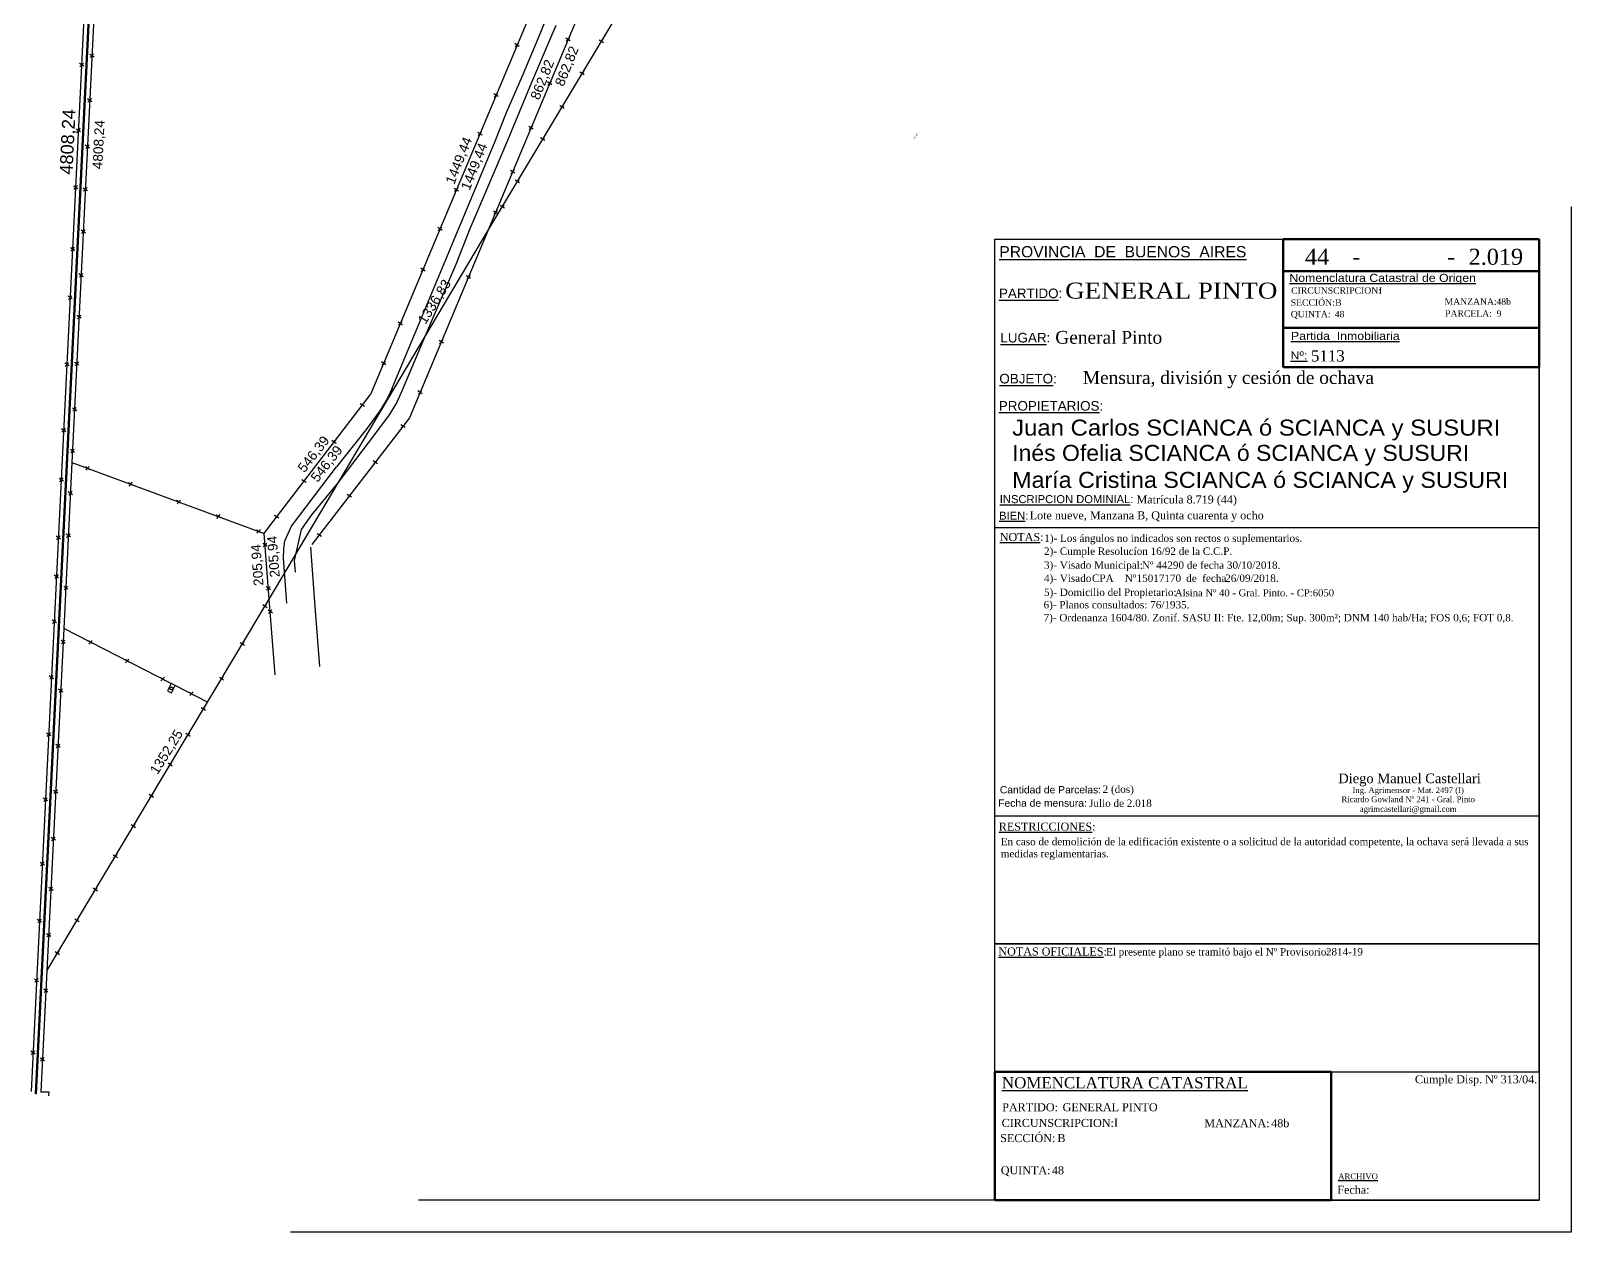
# Model space of a CAD drawing. Header units: feet. Extents: x 1554 to 7460, y 4629 to 11811.
# Drawn here: x 1603.8 to 2084.9, y 5378.7 to 5753.7 of the extents above; entities that cross this region are included whole.
import ezdxf
from ezdxf.enums import TextEntityAlignment as Align

# ---------------------------------------------------------------- set-up
doc = ezdxf.new("R2010")
doc.units = ezdxf.units.FT
doc.header["$MEASUREMENT"] = 0
doc.header["$PDMODE"] = 34
doc.header["$PDSIZE"] = 20
doc.layers.get('0').update_dxf_attribs({"linetype": 'CONTINUOUS'})
doc.layers.get('Defpoints').update_dxf_attribs({"linetype": 'CONTINUOUS'})
for name, color, linetype in [('Alambrado', 1, 'CONTINUOUS'), ('Canal', 2, 'CONTINUOUS'), ('CARATULA', 7, 'CONTINUOUS'), ('MEDICION', 2, 'CONTINUOUS'), ('Riel', 2, 'CONTINUOUS'), ('Subdivision', 5, 'CONTINUOUS'), ('Tanques', 140, 'CONTINUOUS')]:
    doc.layers.add(name, color=color, linetype=linetype)
doc.styles.add('ARIAL', font='arial.ttf')
doc.styles.get("Standard").update_dxf_attribs({"font": 'txt.SHX', "bigfont": 'whgtxt.shx'})
doc.styles.add('Time New Roman', font='times.ttf')
doc.styles.add('Times New Roman', font='times.ttf')
doc.dimstyles.new('Mensura_chico', dxfattribs={"dimtxt": 0.5, "dimasz": 2.5, "dimexe": 1.25, "dimexo": 0.625, "dimgap": 0.01, "dimtad": 1, "dimzin": 1, "dimtxsty": 'ARIAL', "dimblk": 'NONE', "dimcen": 2.5, "dimse1": 1, "dimse2": 1, "dimsd1": 1, "dimsd2": 1, "dimclrt": 256, "dimaunit": 1, "dimadec": 3, "dimazin": 0, "dimtfac": 1, "dimtmove": 0, "dimatfit": 3, "dimfxl": 1, "dimarcsym": 0})

# ---------------------------------------------------------------- blocks, each defined once
blk = doc.blocks.new('MENS-V1-MA')
at = {"layer": 'CARATULA', "color": 8}
for p, q in [((0, 90), (90, 90)), ((0, 90), (90, 90)), ((0, 0), (0, 90)), ((90, 50), (90, 90)), ((90, 90), (90, 50)), ((90, 50), (170, 50)), ((170, 0), (170, 50)), ((0, 0), (170, 0)), ((0, 0), (170, 0))]:
    blk.add_line(p, q, dxfattribs=at)
at = {"layer": 'CARATULA', "color": 2, "style": 'ARIAL'}
for s, height, p in [('%%uPROVINCIA  DE  BUENOS  AIRES', 3.5, (1.39, 84.29)), ('%%uPARTIDO%%U:', 3, (1.27, 71.54)), ('%%uLUGAR%%U:', 3, (1.72, 57.71)), ('%%uOBJETO%%U:', 3, (1.4, 44.92)), ('%%UPROPIETARIOS%%U:', 3, (1.24, 36.42)), ('%%uINSCRIPCION DOMINIAL%%U:', 2.5, (1.54, 7.56)), ('%%uBIEN%%U:', 2.5, (1.33, 2.39))]:
    blk.add_text(s, height=height, dxfattribs=at).set_placement(p)
at = {"layer": 'CARATULA', "color": 3, "style": 'Time New Roman', "width": 8.977718, "flags": 4}
blk.add_attdef('PARTIDO', text='', height=5, dxfattribs=at).set_placement((21.95, 71.39), (88.23, 71.39), align=Align.FIT)
at = {"layer": 'CARATULA', "color": 3, "style": 'Time New Roman', "flags": 4}
for tag, p, height in [('LUGAR', (18.87, 57.31), 4), ('OBJETO', (19.93, 44.75), 4), ('INSCRIPCIONDOMINIAL', (44.25, 7.46), 2.5), ('BIEN', (10.89, 2.5), 2.5)]:
    blk.add_attdef(tag, p, '', height=height, dxfattribs=at)
at = {"layer": 'CARATULA', "color": 6, "style": 'ARIAL', "flags": 4}
for tag, width, p, p2 in [('PROPIETARIORENGLÓN1', 19.62236, (5.41, 28.64), (157.87, 28.64)), ('PROPIETARIORENGLÓN2', 19.908582, (5.41, 20.74), (160.09, 20.74)), ('PROPIETARIORENGLÓN3', 19.940384, (5.41, 12.32), (160.34, 12.32))]:
    blk.add_attdef(tag, text='', height=5, dxfattribs=dict(at, width=width)).set_placement(p, p2, align=Align.FIT)
blk = doc.blocks.new('MENS-V4-MA')
at = {"layer": 'CARATULA', "color": 8}
for p, q in [((0, 40), (170, 40)), ((0, 40), (170, 40)), ((0, 0), (0, 40)), ((170, 0), (170, 40)), ((0, 0), (170, 0)), ((170, 0), (0, 0))]:
    blk.add_line(p, q, dxfattribs=at)
at = {"layer": 'CARATULA', "color": 2, "style": 'Time New Roman'}
blk.add_text('%%uRESTRICCIONES%%U:', height=2.5, dxfattribs=at).set_placement((1.22, 35.33))
at = {"layer": 'CARATULA', "color": 3, "style": 'Time New Roman', "flags": 4}
for tag, p in [('RESTRICCION01', (1.84, 30.77)), ('RESTRICCION02', (1.84, 27.01)), ('RESTRICCION03', (1.84, 23.14)), ('RESTRICCION04', (1.84, 19.26)), ('RESTRICCION05', (1.84, 15.34)), ('RESTRICCION06', (1.84, 11.47)), ('RESTRICCION07', (1.84, 7.56)), ('RESTRICCION08', (1.84, 3.65))]:
    blk.add_attdef(tag, p, '', height=2.3, dxfattribs=at)
blk = doc.blocks.new('MENS-V5-MA')
at = {"layer": 'CARATULA', "color": 8}
for p, q in [((0, 40), (170, 40)), ((0, 0), (0, 40)), ((170, 0), (170, 40)), ((0, 0), (170, 0))]:
    blk.add_line(p, q, dxfattribs=at)
at = {"layer": 'CARATULA', "color": 2, "style": 'Time New Roman'}
blk.add_text('%%UNOTAS OFICIALES%%U:', height=2.5, dxfattribs=at).set_placement((1.1, 36.36))
at = {"layer": 'CARATULA', "color": 3, "style": 'Time New Roman'}
blk.add_text('El presente plano se tramitó bajo el Nº Provisorio:', height=2.3, dxfattribs=at).set_placement((34.73, 36.36))
at = {"layer": 'CARATULA', "color": 3, "style": 'Time New Roman', "flags": 4}
for tag, p in [('NROPROVISORIO', (103.39, 36.38)), ('NOTAOFICIAL01', (1.43, 31.27)), ('NOTAOFICIAL02', (1.64, 27.52)), ('NOTAOFICIAL03', (1.64, 24.04)), ('NOTAOFICIAL04', (1.64, 20.53)), ('NOTAOFICIAL05', (1.63, 16.8)), ('NOTAOFICIAL06', (1.64, 12.93)), ('NOTAOFICIAL07', (1.64, 9.11)), ('NOTAOFICIAL08', (1.64, 5.28))]:
    blk.add_attdef(tag, p, '', height=2.3, dxfattribs=at)
blk = doc.blocks.new('MENS-V6-MA')
at = {"layer": 'CARATULA', "color": 8, "lineweight": 80}
for p, q in [((105, 40), (0, 40)), ((0, 40), (0, 0)), ((105, 0), (105, 40)), ((105, 0), (0, 0))]:
    blk.add_line(p, q, dxfattribs=at)
at = {"layer": 'CARATULA', "color": 3, "style": 'Time New Roman'}
blk.add_text('%%UNOMENCLATURA CATASTRAL', height=3.5, dxfattribs=at).set_placement((2.19, 34.89))
at = {"layer": 'CARATULA', "color": 2, "linetype": 'Continuous', "lineweight": 25, "style": 'Times New Roman'}
for s, p in [('PARTIDO:', (2.29, 27.74)), ('CIRCUNSCRIPCION:', (2.12, 22.86))]:
    blk.add_text(s, height=2.5, dxfattribs=at).set_placement(p)
at = {"layer": 'CARATULA', "color": 3, "linetype": 'Continuous', "lineweight": 25, "style": 'Times New Roman'}
for tag, p in [('EXALTACION_DE_LA_CRUZ_XXXXXXX', (21.16, 27.76)), ('XXXXX', (86.53, 27.9)), ('XXXX', (37.22, 22.92)), ('XXXXXX', (86.31, 22.76)), ('XXX', (19.53, 18.12)), ('XXXXXX', (86.28, 17.66)), ('XXXXX', (20.19, 13.15)), ('XXXXXX', (17.83, 8.07))]:
    blk.add_attdef(tag, p, '', height=2.5, dxfattribs=at)
at = {"layer": 'CARATULA', "color": 2, "linetype": 'Continuous', "lineweight": 25, "style": 'Times New Roman'}
for tag, p in [('FRACCIÓN:', (65.91, 27.9)), ('PARCELA:', (65.67, 17.66)), ('CHACRA:', (1.82, 13.15))]:
    blk.add_attdef(tag, p, '', height=2.5, dxfattribs=at)
for tag, p in [('MANZANA:', (85.78, 22.76)), ('SECCIÓN:', (18.87, 18.12)), ('QUINTA:', (17.37, 8.07))]:
    blk.add_attdef(tag, text='', height=2.5, dxfattribs=at).set_placement(p, align=Align.RIGHT)
at = {"layer": 'CARATULA', "color": 3, "style": 'Time New Roman', "flags": 4}
blk.add_attdef('LOCALIDADFECHA', (3.81, 2.82), '', height=2.2, dxfattribs=at)
blk = doc.blocks.new('MENS-V3-MA')
at = {"layer": 'CARATULA', "color": 8}
for p, q in [((0, 90), (170, 90)), ((0, 0), (0, 90)), ((170, 0), (170, 90)), ((0, 0), (170, 0))]:
    blk.add_line(p, q, dxfattribs=at)
at = {"layer": 'CARATULA', "color": 2}
for s, height, style, p in [('%%UNOTAS%%U:', 2.5, 'Time New Roman', (1.54, 85.74)), ('Fecha de mensura:', 2.3, 'ARIAL', (1.05, 2.79)), ('Cantidad de Parcelas:', 2.3, 'ARIAL', (1.56, 6.95))]:
    blk.add_text(s, height=height, dxfattribs=dict(at, style=style)).set_placement(p)
at = {"layer": 'CARATULA', "color": 3, "style": 'Time New Roman'}
for s, p in [('2)- Cumple Resolucíon 16/92 de la C.C.P.', (15.36, 81.42)), ('3)- Visado Municipal:', (15.36, 77.09)), ('4)- Visado            Nº                  de  fecha', (15.36, 72.97)), ('5)- Domicilio del Propietario:', (15.36, 68.59))]:
    blk.add_text(s, height=2.3, dxfattribs=at).set_placement(p)
at = {"layer": 'CARATULA', "color": 3, "style": 'Time New Roman', "flags": 4}
for tag, p in [('NOTA1', (15.43, 85.47)), ('VISADOMUNICIPALNº', (45.93, 77.06)), ('CPA/CPI', (30.34, 72.97)), ('NºDEVISADO', (43.49, 72.97)), ('FECHADEVISADO', (65.99, 72.97)), ('DOMICILIOPROPIETARIO', (56.25, 68.48)), ('NOTA06', (15.22, 64.71)), ('NOTA07', (15.22, 60.66)), ('NOTA08', (15.22, 56.89)), ('NOTA09', (15.22, 52.93)), ('NOTA10', (15.22, 49.16)), ('NOTA11', (15.22, 45.41)), ('NOTA12', (15.22, 41.6)), ('NOTA13', (15.22, 37.73)), ('NOTA14', (15.22, 34.37)), ('NOTA15', (15.22, 30.83)), ('NOTA16', (15.22, 27.59)), ('NOTA17', (15.22, 24.04)), ('NOTA18', (15.22, 20.6)), ('FECHAMENSURA', (29.43, 2.74)), ('CANTIDADPARCELAS', (33.66, 7.11))]:
    blk.add_attdef(tag, p, '', height=2.3, dxfattribs=at)
at = {"layer": 'CARATULA', "color": 4, "style": 'Time New Roman', "flags": 4}
blk.add_attdef('NOMBREPROFESIONAL', text='', height=3, dxfattribs=at).set_placement((129.51, 10.15), align=Align.CENTER)
at = {"layer": 'CARATULA', "color": 2, "style": 'Time New Roman', "flags": 4}
for tag, p in [('DOMICILIOPROFESIONAL', (129.09, 4.22)), ('TITULO-MATRICULANº', (129.09, 7.06)), ('E-MAIL', (129.09, 1.2))]:
    blk.add_attdef(tag, text='', height=2, dxfattribs=at).set_placement(p, align=Align.CENTER)
blk = doc.blocks.new('MENS-V7-MA')
at = {"layer": 'CARATULA', "color": 8}
for p, q in [((0, 40), (65, 40)), ((0, 40), (0, 0)), ((65, 40), (65, 0)), ((0, 0), (65, 0))]:
    blk.add_line(p, q, dxfattribs=at)
at = {"layer": 'CARATULA', "color": 3, "style": 'Time New Roman'}
blk.add_text('%%uARCHIVO', height=1.8, dxfattribs=at).set_placement((2.24, 6.53))
at = {"layer": 'CARATULA', "color": 2, "style": 'Time New Roman'}
blk.add_text('Fecha:', height=2.5, dxfattribs=at).set_placement((1.95, 2))
at = {"layer": 'CARATULA', "color": 3, "insert": (26.2, 38.97), "char_height": 2.5, "width": 38.7986, "attachment_point": 1}
blk.add_mtext('\\fRomantic|b0|i0|c2|p2;\\C2;Cumple Disp. Nº 313/04.', dxfattribs=at)
at = {"layer": 'CARATULA', "color": 3, "style": 'Time New Roman', "flags": 4}
blk.add_attdef('FILEFECHA', (11.72, 1.86), '', height=2.5, dxfattribs=at)
blk = doc.blocks.new('MENS-V2-MA')
at = {"layer": 'CARATULA', "color": 8, "lineweight": 80}
for p, q in [((0, 40), (80, 40)), ((0, 40), (0, 0)), ((80, 40), (80, 0)), ((80, 30), (0, 30)), ((0, 12.26), (80, 12.26)), ((0, 0), (80, 0))]:
    blk.add_line(p, q, dxfattribs=at)
at = {"layer": 'CARATULA', "color": 3, "style": 'Time New Roman'}
for p in [(21.63, 32.04), (51.25, 32.04)]:
    blk.add_text('-', height=5, dxfattribs=at).set_placement(p)
at = {"layer": 'CARATULA', "color": 2, "style": 'ARIAL', "width": 1.1}
for s, p in [('%%uNomenclatura Catastral de Origen', (1.97, 26.62)), ('%%uPartida  Inmobiliaria', (2.48, 8.5)), ('%%UNº:', (2.35, 2.41))]:
    blk.add_text(s, height=2.5, dxfattribs=at).set_placement(p)
at = {"layer": 'CARATULA', "color": 2, "lineweight": 25, "style": 'Times New Roman'}
blk.add_text('CIRCUNSCRIPCION:', height=2, dxfattribs=at).set_placement((2.55, 22.94))
at = {"layer": 'CARATULA', "color": 3, "style": 'Time New Roman'}
for tag, p in [('XXX', (10.62, 31.97)), ('XXXX', (37.84, 31.97)), ('XXXX', (66.48, 31.97))]:
    blk.add_attdef(tag, text='', height=5, dxfattribs=at).set_placement(p, align=Align.CENTER)
at = {"layer": 'CARATULA', "color": 3, "linetype": 'Continuous', "lineweight": 25, "style": 'Times New Roman'}
for tag, p, height in [('XXXX', (29.92, 22.95), 2), ('XXXXX', (66.74, 23.08), 2), ('XXXXX', (16.28, 19.18), 2), ('XXXXX', (66.65, 19.49), 2), ('XXXXX', (16.15, 15.57), 2), ('XXXXXX', (66.72, 15.75), 2), ('1234567890123456789012345', (8.71, 1.78), 3.5)]:
    blk.add_attdef(tag, p, '', height=height, dxfattribs=at)
at = {"layer": 'CARATULA', "color": 2, "linetype": 'Continuous', "lineweight": 25, "style": 'Times New Roman'}
for tag, p in [('FRACCIÓN:', (50.63, 23.08)), ('SECCIÓN:', (2.41, 19.18)), ('MANZANA:', (50.45, 19.49)), ('CHACRA:', (2.41, 15.57)), ('PARCELA:', (50.63, 15.75))]:
    blk.add_attdef(tag, p, '', height=2, dxfattribs=at)
blk = doc.blocks.new('*D12')
at = {"layer": 'Defpoints', "color": 0, "transparency": 16777216}
for p in [(1957.03, 6117.72, 99.95), (2055.51, 6068.13), (1606.91, 5422.52, 99.86)]:
    blk.add_point(p, dxfattribs=at)
at = {"layer": 'Subdivision', "transparency": 16777216, "insert": (1880.17, 5720.67), "char_height": 0.5, "attachment_point": 5, "rotation": 63.2688, "style": 'ARIAL'}
blk.add_mtext('778,39', dxfattribs=at)
blk = doc.blocks.new('_None')

msp = doc.modelspace()

# ---------------------------------------------------------------- linework, layer by layer
at = {"color": 1}
for p, q in [((1756.357, 5748.853, 199.388), (1755.015, 5749.724, 199.388)), ((1756.233, 5749.872, 199.388), (1755.138, 5748.705, 199.388)), ((1772.274, 5750.595, 199.359), (1770.933, 5751.466, 199.359)), ((1772.151, 5751.614, 199.359), (1771.056, 5750.447, 199.359)), ((1782.661, 5749.947, 199.691), (1781.319, 5750.819, 199.691)), ((1782.538, 5750.966, 199.691), (1781.443, 5749.799, 199.691)), ((1623.565, 5745.501, 199.644), (1622.223, 5746.372, 199.644)), ((1623.442, 5746.52, 199.644), (1622.347, 5745.353, 199.644)), ((1620.363, 5742.645, 199.746), (1619.021, 5743.517, 199.746)), ((1620.239, 5743.664, 199.746), (1619.144, 5742.497, 199.746)), ((1776.678, 5739.965, 199.691), (1775.336, 5740.836, 199.691)), ((1776.554, 5740.984, 199.691), (1775.459, 5739.817, 199.691)), ((1766.53, 5736.886, 199.352), (1765.188, 5737.758, 199.352)), ((1766.406, 5737.905, 199.352), (1765.311, 5736.739, 199.352)), ((1622.883, 5731.595, 199.649), (1621.541, 5732.467, 199.649)), ((1622.759, 5732.614, 199.649), (1621.664, 5731.448, 199.649)), ((1749.791, 5733.2, 199.383), (1748.449, 5734.071, 199.383)), ((1749.668, 5734.219, 199.383), (1748.573, 5733.052, 199.383)), ((1770.368, 5729.437, 199.691), (1769.026, 5730.308, 199.691)), ((1770.244, 5730.456, 199.691), (1769.149, 5729.289, 199.691)), ((1619.353, 5722.175, 199.742), (1618.011, 5723.046, 199.742)), ((1619.23, 5723.194, 199.742), (1618.135, 5722.027, 199.742)), ((1744.737, 5721.149, 199.379), (1743.395, 5722.02, 199.379)), ((1744.613, 5722.168, 199.379), (1743.518, 5721.001, 199.379)), ((1760.725, 5723.036, 199.344), (1759.383, 5723.908, 199.344)), ((1760.602, 5724.055, 199.344), (1759.507, 5722.889, 199.344)), ((1764.383, 5719.453, 199.691), (1763.041, 5720.324, 199.691)), ((1764.26, 5720.472, 199.691), (1763.165, 5719.305, 199.691)), ((1622.172, 5717.128, 199.655), (1620.83, 5717.999, 199.655)), ((1622.049, 5718.147, 199.655), (1620.954, 5716.98, 199.655)), ((1754.96, 5709.28, 199.337), (1753.619, 5710.152, 199.337)), ((1754.837, 5710.3, 199.337), (1753.742, 5709.133, 199.337)), ((1756.464, 5706.24, 199.691), (1755.122, 5707.111, 199.691)), ((1756.34, 5707.259, 199.691), (1755.245, 5706.092, 199.691)), ((1618.476, 5704.39, 199.739), (1617.134, 5705.261, 199.739)), ((1618.352, 5705.409, 199.739), (1617.257, 5704.242, 199.739)), ((1621.517, 5703.787, 199.66), (1620.175, 5704.658, 199.66)), ((1621.394, 5704.806, 199.66), (1620.299, 5703.639, 199.66)), ((1737.406, 5703.67, 199.374), (1736.064, 5704.542, 199.374)), ((1737.282, 5704.689, 199.374), (1736.187, 5703.523, 199.374)), ((1749.648, 5696.604, 199.33), (1748.306, 5697.476, 199.33)), ((1749.525, 5697.623, 199.33), (1748.43, 5696.457, 199.33)), ((1751.728, 5698.339, 199.691), (1750.386, 5699.211, 199.691)), ((1751.605, 5699.358, 199.691), (1750.51, 5698.192, 199.691)), ((1620.869, 5690.581, 199.664), (1619.527, 5691.452, 199.664)), ((1620.745, 5691.6, 199.664), (1619.651, 5690.433, 199.664)), ((1732.265, 5691.415, 199.37), (1730.923, 5692.286, 199.37)), ((1732.142, 5692.434, 199.37), (1731.047, 5691.267, 199.37)), ((1617.526, 5685.144, 199.735), (1616.184, 5686.015, 199.735)), ((1617.403, 5686.163, 199.735), (1616.308, 5684.996, 199.735)), ((1620.201, 5676.981, 199.669), (1618.859, 5677.853, 199.669)), ((1620.078, 5678, 199.669), (1618.983, 5676.834, 199.669)), ((1726.94, 5678.719, 199.366), (1725.599, 5679.591, 199.366)), ((1726.817, 5679.738, 199.366), (1725.722, 5678.572, 199.366)), ((1741.169, 5676.401, 199.543), (1739.828, 5677.273, 199.543)), ((1741.046, 5677.42, 199.543), (1739.951, 5676.254, 199.543)), ((1616.78, 5670.023, 199.732), (1615.439, 5670.895, 199.732)), ((1616.657, 5671.042, 199.732), (1615.562, 5669.875, 199.732)), ((1619.563, 5663.985, 199.674), (1618.221, 5664.856, 199.674)), ((1619.44, 5665.004, 199.674), (1618.345, 5663.837, 199.674)), ((1719.909, 5661.955, 199.36), (1718.567, 5662.826, 199.36)), ((1719.785, 5662.974, 199.36), (1718.69, 5661.807, 199.36)), ((1732.693, 5656.216, 199.542), (1731.351, 5657.087, 199.542)), ((1732.57, 5657.235, 199.542), (1731.475, 5656.068, 199.542)), ((1615.749, 5649.108, 199.728), (1614.407, 5649.98, 199.728)), ((1615.625, 5650.127, 199.728), (1614.53, 5648.96, 199.728)), ((1618.844, 5649.342, 199.68), (1617.503, 5650.213, 199.68)), ((1618.721, 5650.361, 199.68), (1617.626, 5649.194, 199.68)), ((1714.691, 5649.515, 199.356), (1713.349, 5650.386, 199.356)), ((1714.568, 5650.534, 199.356), (1713.473, 5649.367, 199.356)), ((1726.08, 5640.466, 199.542), (1724.738, 5641.338, 199.542)), ((1725.956, 5641.485, 199.542), (1724.862, 5640.319, 199.542)), ((1618.146, 5635.12, 199.685), (1616.804, 5635.991, 199.685)), ((1618.023, 5636.139, 199.685), (1616.928, 5634.972, 199.685)), ((1708.063, 5636.461, 199.31), (1706.721, 5637.332, 199.31)), ((1707.939, 5637.48, 199.31), (1706.845, 5636.313, 199.31)), ((1614.736, 5628.587, 199.724), (1613.395, 5629.459, 199.724)), ((1614.613, 5629.606, 199.724), (1613.518, 5628.439, 199.724)), ((1720.699, 5629.863, 199.543), (1719.357, 5630.735, 199.543)), ((1720.575, 5630.882, 199.543), (1719.48, 5629.716, 199.543)), ((1699.222, 5624.952, 199.32), (1697.88, 5625.823, 199.32)), ((1699.098, 5625.971, 199.32), (1698.004, 5624.804, 199.32)), ((1617.509, 5622.15, 199.689), (1616.168, 5623.022, 199.689)), ((1617.386, 5623.169, 199.689), (1616.291, 5622.002, 199.689)), ((1712.041, 5618.609, 199.546), (1710.699, 5619.48, 199.546)), ((1711.917, 5619.628, 199.546), (1710.823, 5618.461, 199.546)), ((1622.214, 5616.729, 199.762), (1620.872, 5617.601, 199.762)), ((1622.09, 5617.749, 199.762), (1620.995, 5616.582, 199.762)), ((1613.974, 5613.129, 199.721), (1612.632, 5614, 199.721)), ((1613.85, 5614.148, 199.721), (1612.755, 5612.981, 199.721)), ((1616.863, 5608.918, 199.691), (1615.521, 5609.79, 199.691)), ((1616.739, 5609.937, 199.691), (1615.644, 5608.771, 199.691)), ((1635.636, 5611.786, 199.762), (1634.294, 5612.658, 199.762)), ((1635.512, 5612.805, 199.762), (1634.417, 5611.639, 199.762)), ((1689.832, 5612.728, 199.33), (1688.49, 5613.599, 199.33)), ((1689.708, 5613.747, 199.33), (1688.614, 5612.58, 199.33)), ((1650.694, 5606.24, 199.762), (1649.353, 5607.112, 199.762)), ((1650.571, 5607.26, 199.762), (1649.476, 5606.093, 199.762)), ((1703.999, 5608.154, 199.549), (1702.657, 5609.026, 199.549)), ((1703.876, 5609.174, 199.549), (1702.781, 5608.007, 199.549)), ((1663.019, 5601.701, 199.762), (1661.677, 5602.573, 199.762)), ((1662.895, 5602.721, 199.762), (1661.801, 5601.554, 199.762)), ((1681.277, 5601.591, 199.34), (1679.935, 5602.462, 199.34)), ((1681.153, 5602.61, 199.34), (1680.058, 5601.443, 199.34)), ((1613.084, 5595.099, 199.717), (1611.743, 5595.97, 199.717)), ((1612.961, 5596.118, 199.717), (1611.866, 5594.951, 199.717)), ((1616.219, 5595.735, 199.691), (1614.877, 5596.606, 199.691)), ((1616.096, 5596.754, 199.691), (1615.001, 5595.587, 199.691)), ((1675.671, 5597.042, 199.762), (1674.329, 5597.913, 199.762)), ((1675.547, 5598.061, 199.762), (1674.452, 5596.894, 199.762)), ((1694.562, 5595.886, 199.552), (1693.22, 5596.758, 199.552)), ((1694.438, 5596.905, 199.552), (1693.344, 5595.739, 199.552)), ((1677.607, 5592.816, 199.366), (1676.265, 5593.688, 199.366)), ((1677.483, 5593.835, 199.366), (1676.389, 5592.669, 199.366)), ((1612.485, 5582.957, 199.715), (1611.144, 5583.829, 199.715)), ((1612.362, 5583.976, 199.715), (1611.267, 5582.809, 199.715)), ((1615.422, 5579.4, 199.691), (1614.08, 5580.271, 199.691)), ((1615.298, 5580.419, 199.691), (1614.204, 5579.252, 199.691)), ((1678.683, 5579.287, 199.43), (1677.341, 5580.158, 199.43)), ((1678.559, 5580.306, 199.43), (1677.465, 5579.139, 199.43)), ((1677.59, 5573.632, 199.691), (1676.249, 5574.504, 199.691)), ((1677.467, 5574.651, 199.691), (1676.372, 5573.485, 199.691)), ((1679.263, 5571.995, 199.649), (1677.922, 5572.866, 199.649)), ((1679.14, 5573.014, 199.649), (1678.045, 5571.847, 199.649)), ((1611.792, 5568.902, 199.712), (1610.45, 5569.773, 199.712)), ((1611.669, 5569.921, 199.712), (1610.574, 5568.754, 199.712)), ((1614.593, 5562.506, 199.691), (1613.252, 5563.378, 199.691)), ((1614.47, 5563.526, 199.691), (1613.375, 5562.359, 199.691)), ((1623.117, 5562.451, 199.753), (1621.775, 5563.323, 199.753)), ((1622.994, 5563.47, 199.753), (1621.899, 5562.304, 199.753)), ((1670.525, 5561.835, 199.691), (1669.183, 5562.707, 199.691)), ((1670.401, 5562.854, 199.691), (1669.306, 5561.688, 199.691)), ((1634.602, 5556.593, 199.753), (1633.26, 5557.465, 199.753)), ((1634.478, 5557.612, 199.753), (1633.384, 5556.446, 199.753)), ((1610.933, 5551.482, 199.709), (1609.591, 5552.354, 199.709)), ((1610.809, 5552.501, 199.709), (1609.714, 5551.334, 199.709)), ((1645.552, 5551.964, 199.753), (1644.457, 5550.797, 199.753)), ((1664.043, 5551.013, 199.691), (1662.701, 5551.884, 199.691)), ((1663.919, 5552.032, 199.691), (1662.824, 5550.865, 199.691)), ((1613.837, 5547.312, 199.691), (1612.495, 5548.183, 199.691)), ((1613.714, 5548.331, 199.691), (1612.619, 5547.164, 199.691)), ((1645.676, 5550.945, 199.753), (1644.334, 5551.816, 199.753)), ((1654.662, 5546.352, 199.753), (1653.32, 5547.224, 199.753)), ((1654.538, 5547.371, 199.753), (1653.443, 5546.205, 199.753)), ((1658.378, 5541.555, 199.691), (1657.037, 5542.426, 199.691)), ((1658.255, 5542.574, 199.691), (1657.16, 5541.407, 199.691)), ((1610.052, 5533.624, 199.706), (1608.71, 5534.496, 199.706)), ((1609.928, 5534.643, 199.706), (1608.834, 5533.477, 199.706)), ((1653.56, 5533.507, 199.691), (1652.218, 5534.378, 199.691)), ((1653.437, 5534.526, 199.691), (1652.342, 5533.359, 199.691)), ((1612.978, 5530.041, 199.691), (1611.636, 5530.912, 199.691)), ((1612.854, 5531.06, 199.691), (1611.759, 5529.893, 199.691)), ((1648.012, 5524.24, 199.691), (1646.671, 5525.111, 199.691)), ((1647.889, 5525.259, 199.691), (1646.794, 5524.092, 199.691)), ((1609.051, 5513.328, 199.702), (1607.709, 5514.199, 199.702)), ((1608.927, 5514.347, 199.702), (1607.832, 5513.18, 199.702)), ((1612.267, 5515.762, 199.691), (1610.925, 5516.633, 199.691)), ((1612.144, 5516.781, 199.691), (1611.049, 5515.614, 199.691)), ((1642.151, 5514.448, 199.691), (1640.809, 5515.32, 199.691)), ((1642.027, 5515.467, 199.691), (1640.932, 5514.301, 199.691)), ((1636.479, 5504.974, 199.691), (1635.137, 5505.845, 199.691)), ((1636.355, 5505.993, 199.691), (1635.26, 5504.826, 199.691)), ((1611.536, 5501.059, 199.691), (1610.194, 5501.931, 199.691)), ((1611.412, 5502.078, 199.691), (1610.317, 5500.912, 199.691)), ((1608.062, 5493.286, 199.698), (1606.72, 5494.157, 199.698)), ((1607.939, 5494.305, 199.698), (1606.844, 5493.138, 199.698)), ((1630.863, 5495.594, 199.691), (1629.521, 5496.465, 199.691)), ((1630.74, 5496.613, 199.691), (1629.645, 5495.446, 199.691)), ((1610.757, 5485.407, 199.691), (1609.415, 5486.278, 199.691)), ((1610.633, 5486.426, 199.691), (1609.538, 5485.259, 199.691)), ((1624.642, 5485.202, 199.691), (1623.3, 5486.073, 199.691)), ((1624.518, 5486.221, 199.691), (1623.424, 5485.054, 199.691)), ((1607.182, 5475.454, 199.694), (1605.841, 5476.326, 199.694)), ((1607.059, 5476.473, 199.694), (1605.964, 5475.307, 199.694)), ((1618.869, 5475.559, 199.691), (1617.527, 5476.43, 199.691)), ((1618.746, 5476.578, 199.691), (1617.651, 5475.411, 199.691)), ((1610.041, 5471.026, 199.691), (1608.699, 5471.897, 199.691)), ((1609.917, 5472.045, 199.691), (1608.823, 5470.878, 199.691)), ((1612.749, 5465.335, 199.691), (1611.407, 5466.207, 199.691)), ((1612.625, 5466.354, 199.691), (1611.53, 5465.188, 199.691)), ((1606.266, 5456.886, 199.691), (1604.925, 5457.758, 199.691)), ((1606.143, 5457.905, 199.691), (1605.048, 5456.738, 199.691)), ((1609.173, 5453.673, 199.695), (1607.832, 5454.544, 199.695)), ((1609.05, 5454.692, 199.695), (1607.955, 5453.525, 199.695)), ((1605.154, 5434.327, 199.686), (1603.812, 5435.198, 199.686)), ((1605.03, 5435.346, 199.686), (1603.935, 5434.179, 199.686)), ((1608.092, 5432.214, 199.709), (1606.75, 5433.086, 199.709)), ((1607.969, 5433.233, 199.709), (1606.874, 5432.066, 199.709))]:
    msp.add_line(p, q, dxfattribs=at)
at = {"color": 8}
msp.add_line((1904.91, 5388.738, 99.861), (1904.91, 5688.738, 99.861), dxfattribs=at)
at = {"layer": 'Alambrado'}
for p, q in [((1629.445, 5940.793, 199.784), (1603.888, 5422.699, 199.684)), ((1746.56, 5691.272, 199.543), (1722.073, 5632.959, 199.542)), ((1722.073, 5632.959, 199.542), (1691.633, 5593.387, 199.553)), ((1616.661, 5618.963, 199.762), (1676.648, 5596.871, 199.762)), ((1691.177, 5592.59, 199.556), (1692.516, 5573.992, 199.603)), ((1680.167, 5552.657, 199.581), (1678.281, 5576.341, 199.663)), ((1692.516, 5573.992, 199.603), (1694.017, 5555.315, 199.606)), ((1647.692, 5550.01, 199.753), (1614.131, 5567.129, 199.753)), ((1647.692, 5550.01, 199.944), (1646.48, 5547.75, 199.944)), ((1646.48, 5547.75, 199.944), (1647.777, 5547.058, 199.944)), ((1648.941, 5549.359, 199.753), (1647.692, 5550.01, 199.753)), ((1647.777, 5547.058, 199.944), (1648.941, 5549.359, 199.944)), ((1659.04, 5544.217, 199.753), (1648.941, 5549.359, 199.753)), ((1608.816, 5460.322, 199.691), (1606.911, 5422.524, 199.716)), ((1606.911, 5422.524, 199.716), (1609.406, 5422.574, 199.64)), ((1609.406, 5422.574, 199.64), (1609.325, 5421.268, 199.748))]:
    msp.add_line(p, q, dxfattribs=at)
at = {"layer": 'Canal'}
for p, q in [((1762.557, 5752.022, 199.59), (1765.951, 5760.122, 199.589)), ((1767.748, 5755.428, 199.578), (1760.241, 5737.641, 199.582)), ((1757.338, 5739.723, 199.592), (1762.557, 5752.022, 199.59)), ((1752.389, 5728.199, 199.592), (1757.338, 5739.723, 199.592)), ((1760.241, 5737.641, 199.582), (1752.73, 5719.514, 199.56)), ((1748.799, 5719.259, 199.559), (1752.389, 5728.199, 199.592)), ((1744.979, 5709.975, 199.554), (1748.799, 5719.259, 199.559)), ((1752.73, 5719.514, 199.56), (1746.445, 5704.785, 199.541)), ((1716.721, 5642.2, 199.535), (1744.979, 5709.975, 199.554)), ((1746.445, 5704.785, 199.541), (1740.97, 5691.906, 199.549)), ((1740.97, 5691.906, 199.549), (1736.555, 5680.817, 199.541)), ((1736.555, 5680.817, 199.541), (1731.97, 5670.223, 199.536)), ((1731.97, 5670.223, 199.536), (1726.714, 5657.801, 199.536)), ((1726.714, 5657.801, 199.536), (1719.591, 5641.012, 199.535)), ((1715.152, 5638.805, 199.546), (1712.86, 5635.063, 199.552)), ((1716.721, 5642.2, 199.535), (1715.152, 5638.805, 199.546)), ((1719.591, 5641.012, 199.535), (1718.022, 5637.617, 199.546)), ((1712.86, 5635.063, 199.552), (1708.584, 5629.319, 199.552)), ((1715.73, 5633.875, 199.552), (1711.454, 5628.131, 199.552)), ((1718.022, 5637.617, 199.546), (1715.73, 5633.875, 199.552)), ((1708.584, 5629.319, 199.552), (1699.306, 5617.659, 199.553)), ((1711.454, 5628.131, 199.552), (1704.858, 5619.469, 199.573)), ((1704.858, 5619.469, 199.573), (1699.687, 5612.641, 199.571)), ((1685.225, 5599.086, 199.562), (1699.306, 5617.659, 199.553)), ((1699.687, 5612.641, 199.571), (1691.463, 5602.641, 199.578)), ((1691.463, 5602.641, 199.578), (1688.263, 5598.061, 199.577)), ((1683.099, 5594.55, 199.564), (1685.225, 5599.086, 199.562)), ((1688.263, 5598.061, 199.577), (1686.048, 5588.428, 199.581)), ((1682.703, 5589.139, 199.566), (1682.828, 5591.985, 199.564)), ((1682.828, 5591.985, 199.564), (1683.099, 5594.55, 199.564)), ((1683.745, 5575.073, 199.628), (1682.703, 5589.139, 199.566)), ((1686.048, 5588.428, 199.581), (1686.337, 5584.749, 199.583))]:
    msp.add_line(p, q, dxfattribs=at)
at = {"layer": 'CARATULA', "color": 1, "linetype": 'Continuous'}
for p, q in [((2084.91, 5698.738, 99.861), (2084.91, 5378.738, 99.861)), ((2084.91, 5378.738, 99.861), (1684.91, 5378.738, 99.861))]:
    msp.add_line(p, q, dxfattribs=at)
at = {"layer": 'CARATULA', "color": 8}
for p, q in [((1904.91, 5688.738, 99.861), (2074.91, 5688.738, 99.861)), ((1904.91, 5598.738, 99.861), (2074.91, 5598.738, 99.861)), ((1904.91, 5598.738, 99.861), (2074.91, 5598.738, 99.861)), ((2074.91, 5508.738, 99.861), (2074.91, 5598.738, 99.861)), ((1904.91, 5508.738, 99.861), (2074.91, 5508.738, 99.861)), ((1904.91, 5508.738, 99.861), (2074.91, 5508.738, 99.861)), ((2074.91, 5388.738, 99.861), (1904.91, 5388.738, 99.861))]:
    msp.add_line(p, q, dxfattribs=at)
at = {"layer": 'CARATULA', "color": 8, "linetype": 'Continuous'}
for p, q in [((1904.91, 5688.738, 99.861), (2074.91, 5688.738, 99.861)), ((2074.91, 5688.738, 99.861), (2074.91, 5388.738, 99.861)), ((1904.91, 5388.738, 99.861), (1724.91, 5388.738, 99.861)), ((2074.91, 5388.738, 99.861), (1904.91, 5388.738, 99.861))]:
    msp.add_line(p, q, dxfattribs=at)
at = {"layer": 'Riel'}
for p, q in [((1605.289, 5421.87, 199.774), (1630.933, 5942.414, 199.848)), ((1631.106, 5942.394, 199.846), (1605.463, 5421.846, 199.773))]:
    msp.add_line(p, q, dxfattribs=at)
at = {"layer": 'Subdivision'}
for p, q in [((1632.448, 5940.535, 199.573), (1616.661, 5618.963, 199.691)), ((1746.56, 5691.272, 199.691), (1841.5, 5849.666, 199.691)), ((1678.281, 5576.341, 199.663), (1746.56, 5691.272, 199.543)), ((1616.661, 5618.963, 199.691), (1614.131, 5567.129, 199.691)), ((1659.04, 5544.217, 199.691), (1678.281, 5576.341, 199.691)), ((1614.131, 5567.129, 199.691), (1608.816, 5460.322, 199.691)), ((1608.816, 5460.322, 199.691), (1659.04, 5544.217, 199.691))]:
    msp.add_line(p, q, dxfattribs=at)
at = {"layer": 'Subdivision', "color": 3}
for p, q in [((1765.983, 5773.869, 199.38), (1756.807, 5751.963, 199.389)), ((1779.909, 5770.849, 199.37), (1746.56, 5691.272, 199.326)), ((1756.807, 5751.963, 199.389), (1709.931, 5640.202, 199.353)), ((1678.128, 5598.801, 199.343), (1709.931, 5640.202, 199.307)), ((1676.648, 5596.871, 199.349), (1678.128, 5598.801, 199.343)), ((1678.281, 5576.341, 199.446), (1676.648, 5596.871, 199.349))]:
    msp.add_line(p, q, dxfattribs=at)
at = {"layer": 'Tanques'}
msp.add_circle((1647.726, 5548.468, 200.02), 0.466, dxfattribs=at)

# ---------------------------------------------------------------- block references
ref = msp.add_blockref('MENS-V1-MA', (1904.91, 5598.738, 99.861))
ref.add_attrib('PARTIDO', 'GENERAL PINTO', dxfattribs={"layer": 'CARATULA', "color": 3, "height": 5, "style": 'Time New Roman', "width": 1.142152, "flags": 4}).set_placement((1926.864, 5670.129, 99.861), (1993.145, 5670.129, 99.861), align=Align.FIT)
ref.add_attrib('LUGAR', 'General Pinto', (1923.784, 5656.052, 99.861), dxfattribs={"layer": 'CARATULA', "color": 3, "height": 4, "style": 'Time New Roman', "flags": 4})
ref.add_attrib('OBJETO', '     Mensura, división y cesión de ochava', (1924.841, 5643.492, 99.861), dxfattribs={"layer": 'CARATULA', "color": 3, "height": 4, "style": 'Time New Roman', "flags": 4})
ref.add_attrib('PROPIETARIORENGLÓN1', 'Juan Carlos SCIANCA ó SCIANCA y SUSURI', dxfattribs={"layer": 'CARATULA', "color": 6, "height": 5, "style": 'ARIAL', "width": 1.067278, "flags": 4}).set_placement((1910.323, 5627.374, 99.861), (2062.778, 5627.374, 99.861), align=Align.FIT)
ref.add_attrib('PROPIETARIORENGLÓN2', 'Inés Ofelia SCIANCA ó SCIANCA y SUSURI      ', dxfattribs={"layer": 'CARATULA', "color": 6, "height": 5, "style": 'ARIAL', "width": 1.027034, "flags": 4}).set_placement((1910.323, 5619.475, 99.861), (2065.002, 5619.475, 99.861), align=Align.FIT)
ref.add_attrib('PROPIETARIORENGLÓN3', 'María Cristina SCIANCA ó SCIANCA y SUSURI', dxfattribs={"layer": 'CARATULA', "color": 6, "height": 5, "style": 'ARIAL', "width": 1.039455, "flags": 4}).set_placement((1910.323, 5611.062, 99.861), (2065.249, 5611.062, 99.861), align=Align.FIT)
ref.add_attrib('INSCRIPCIONDOMINIAL', 'Matrícula 8.719 (44)', (1949.158, 5606.195, 99.861), dxfattribs={"layer": 'CARATULA', "color": 3, "height": 2.5, "style": 'Time New Roman', "flags": 4})
ref.add_attrib('BIEN', 'Lote nueve, Manzana B, Quinta cuarenta y ocho', (1915.798, 5601.235, 99.861), dxfattribs={"layer": 'CARATULA', "color": 3, "height": 2.5, "style": 'Time New Roman', "flags": 4})
ref = msp.add_blockref('MENS-V2-MA', (1994.91, 5648.738, 99.861))
ref.add_attrib('SECCIÓN:', 'SECCIÓN:', (1997.319, 5667.918, 99.861), dxfattribs={"layer": 'CARATULA', "color": 2, "linetype": 'Continuous', "lineweight": 25, "height": 2, "style": 'Times New Roman'})
ref.add_attrib('CHACRA:', 'QUINTA:', (1997.324, 5664.308, 99.861), dxfattribs={"layer": 'CARATULA', "color": 2, "linetype": 'Continuous', "lineweight": 25, "height": 2, "style": 'Times New Roman'})
ref.add_attrib('MANZANA:', 'MANZANA:', (2045.364, 5668.226, 99.861), dxfattribs={"layer": 'CARATULA', "color": 2, "linetype": 'Continuous', "lineweight": 25, "height": 2, "style": 'Times New Roman'})
ref.add_attrib('PARCELA:', 'PARCELA:', (2045.539, 5664.484, 99.861), dxfattribs={"layer": 'CARATULA', "color": 2, "linetype": 'Continuous', "lineweight": 25, "height": 2, "style": 'Times New Roman'})
ref.add_attrib('XXX', '44', dxfattribs={"layer": 'CARATULA', "color": 3, "height": 5, "style": 'Time New Roman'}).set_placement((2005.533, 5680.707, 99.861), align=Align.CENTER)
ref.add_attrib('XXXX', '2.019', dxfattribs={"layer": 'CARATULA', "color": 3, "height": 5, "style": 'Time New Roman'}).set_placement((2061.387, 5680.707, 99.861), align=Align.CENTER)
ref.add_attrib('XXXX', 'I', (2024.832, 5671.684, 99.861), dxfattribs={"layer": 'CARATULA', "color": 3, "linetype": 'Continuous', "lineweight": 25, "height": 2, "style": 'Times New Roman'})
ref.add_attrib('XXXXX', 'B', (2011.187, 5667.918, 99.861), dxfattribs={"layer": 'CARATULA', "color": 3, "linetype": 'Continuous', "lineweight": 25, "height": 2, "style": 'Times New Roman'})
ref.add_attrib('XXXXX', '48', (2011.056, 5664.308, 99.861), dxfattribs={"layer": 'CARATULA', "color": 3, "linetype": 'Continuous', "lineweight": 25, "height": 2, "style": 'Times New Roman'})
ref.add_attrib('XXXXX', '48b', (2061.556, 5668.226, 99.861), dxfattribs={"layer": 'CARATULA', "color": 3, "linetype": 'Continuous', "lineweight": 25, "height": 2, "style": 'Times New Roman'})
ref.add_attrib('XXXXXX', '9', (2061.631, 5664.484, 99.861), dxfattribs={"layer": 'CARATULA', "color": 3, "linetype": 'Continuous', "lineweight": 25, "height": 2, "style": 'Times New Roman'})
ref.add_attrib('1234567890123456789012345', '5113', (2003.616, 5650.515, 99.861), dxfattribs={"layer": 'CARATULA', "color": 3, "linetype": 'Continuous', "lineweight": 25, "height": 3.5, "style": 'Times New Roman'})
ref = msp.add_blockref('MENS-V3-MA', (1904.91, 5508.738, 99.861))
ref.add_attrib('NOTA1', '1)- Los ángulos no indicados son rectos o suplementarios.', (1920.339, 5594.204, 99.861), dxfattribs={"layer": 'CARATULA', "color": 3, "height": 2.3, "style": 'Time New Roman', "flags": 4})
ref.add_attrib('VISADOMUNICIPALNº', 'Nº 44290 de fecha 30/10/2018.', (1950.842, 5585.801, 99.861), dxfattribs={"layer": 'CARATULA', "color": 3, "height": 2.3, "style": 'Time New Roman', "flags": 4})
ref.add_attrib('CPA/CPI', 'CPA', (1935.254, 5581.71, 99.861), dxfattribs={"layer": 'CARATULA', "color": 3, "height": 2.3, "style": 'Time New Roman', "flags": 4})
ref.add_attrib('NºDEVISADO', '15017170', (1949.18, 5581.71, 99.861), dxfattribs={"layer": 'CARATULA', "color": 3, "height": 2.3, "style": 'Time New Roman', "flags": 4})
ref.add_attrib('FECHADEVISADO', '26/09/2018.', (1976.843, 5581.71, 99.861), dxfattribs={"layer": 'CARATULA', "color": 3, "height": 2.3, "style": 'Time New Roman', "flags": 4})
ref.add_attrib('DOMICILIOPROPIETARIO', 'Alsina Nº 40 - Gral. Pinto. - CP:6050', (1961.165, 5577.214, 99.861), dxfattribs={"layer": 'CARATULA', "color": 3, "height": 2.2, "style": 'Time New Roman', "flags": 4})
ref.add_attrib('NOTA06', '6)- Planos consultados: 76/1935.', (1920.133, 5573.446, 99.861), dxfattribs={"layer": 'CARATULA', "color": 3, "height": 2.3, "style": 'Time New Roman', "flags": 4})
ref.add_attrib('NOTA07', '7)- Ordenanza 1604/80. Zonif. SASU II: Fte. 12,00m; Sup. 300m²; DNM 140 hab/Ha; FOS 0,6; FOT 0,8.', (1920.133, 5569.403, 99.861), dxfattribs={"layer": 'CARATULA', "color": 3, "height": 2.3, "style": 'Time New Roman', "flags": 4})
ref.add_attrib('CANTIDADPARCELAS', '2 (dos)', (1938.57, 5515.851, 99.861), dxfattribs={"layer": 'CARATULA', "color": 3, "height": 2.3, "style": 'Time New Roman', "flags": 4})
ref.add_attrib('FECHAMENSURA', 'Julio de 2.018', (1934.338, 5511.479, 99.861), dxfattribs={"layer": 'CARATULA', "color": 3, "height": 2.3, "style": 'Time New Roman', "flags": 4})
ref.add_attrib('NOMBREPROFESIONAL', 'Diego Manuel Castellari', dxfattribs={"layer": 'CARATULA', "color": 4, "height": 3, "style": 'Time New Roman', "flags": 4}).set_placement((2034.417, 5518.889, 99.861), align=Align.CENTER)
ref.add_attrib('TITULO-MATRICULANº', 'Ing. Agrimensor - Mat. 2497 (I)', dxfattribs={"layer": 'CARATULA', "color": 2, "height": 1.8, "style": 'Time New Roman', "flags": 4}).set_placement((2034.005, 5515.801, 99.861), align=Align.CENTER)
ref.add_attrib('DOMICILIOPROFESIONAL', 'Ricardo Gowland Nº 241 - Gral. Pinto', dxfattribs={"layer": 'CARATULA', "color": 2, "height": 1.8, "style": 'Time New Roman', "flags": 4}).set_placement((2034.005, 5512.958, 99.861), align=Align.CENTER)
ref.add_attrib('E-MAIL', 'agrimcastellari@gmail.com', dxfattribs={"layer": 'CARATULA', "color": 2, "height": 1.8, "style": 'Time New Roman', "flags": 4}).set_placement((2034.005, 5509.937, 99.861), align=Align.CENTER)
ref = msp.add_blockref('MENS-V4-MA', (1904.91, 5468.738, 99.861))
ref.add_attrib('RESTRICCION01', 'En caso de demolición de la edificación existente o a solicitud de la autoridad competente, la ochava será llevada a sus', (1906.751, 5499.513, 99.861), dxfattribs={"layer": 'CARATULA', "color": 3, "height": 2.3, "style": 'Time New Roman', "flags": 4})
ref.add_attrib('RESTRICCION02', 'medidas reglamentarias.', (1906.751, 5495.747, 99.861), dxfattribs={"layer": 'CARATULA', "color": 3, "height": 2.3, "style": 'Time New Roman', "flags": 4})
ref = msp.add_blockref('MENS-V5-MA', (1904.91, 5428.738))
ref.add_attrib('NROPROVISORIO', '2814-19', (2008.299, 5465.118), dxfattribs={"layer": 'CARATULA', "color": 3, "height": 2.3, "style": 'Time New Roman', "flags": 4})
ref = msp.add_blockref('MENS-V6-MA', (1904.91, 5388.738))
ref.add_attrib('SECCIÓN:', 'SECCIÓN:', dxfattribs={"layer": 'CARATULA', "color": 2, "linetype": 'Continuous', "lineweight": 25, "height": 2.5, "style": 'Times New Roman'}).set_placement((1923.781, 5406.856), align=Align.RIGHT)
ref.add_attrib('QUINTA:', 'QUINTA:', dxfattribs={"layer": 'CARATULA', "color": 2, "linetype": 'Continuous', "lineweight": 25, "height": 2.5, "style": 'Times New Roman'}).set_placement((1922.276, 5396.812), align=Align.RIGHT)
ref.add_attrib('MANZANA:', 'MANZANA:', dxfattribs={"layer": 'CARATULA', "color": 2, "linetype": 'Continuous', "lineweight": 25, "height": 2.5, "style": 'Times New Roman'}).set_placement((1990.692, 5411.496), align=Align.RIGHT)
ref.add_attrib('EXALTACION_DE_LA_CRUZ_XXXXXXX', 'GENERAL PINTO', (1926.071, 5416.496), dxfattribs={"layer": 'CARATULA', "color": 3, "linetype": 'Continuous', "lineweight": 25, "height": 2.5, "style": 'Times New Roman'})
ref.add_attrib('XXXX', 'I', (1942.131, 5411.653), dxfattribs={"layer": 'CARATULA', "color": 3, "linetype": 'Continuous', "lineweight": 25, "height": 2.5, "style": 'Times New Roman'})
ref.add_attrib('XXX', 'B', (1924.442, 5406.856), dxfattribs={"layer": 'CARATULA', "color": 3, "linetype": 'Continuous', "lineweight": 25, "height": 2.5, "style": 'Times New Roman'})
ref.add_attrib('XXXXXX', '48', (1922.739, 5396.812), dxfattribs={"layer": 'CARATULA', "color": 3, "linetype": 'Continuous', "lineweight": 25, "height": 2.5, "style": 'Times New Roman'})
ref.add_attrib('XXXXXX', '48b', (1991.221, 5411.496), dxfattribs={"layer": 'CARATULA', "color": 3, "linetype": 'Continuous', "lineweight": 25, "height": 2.5, "style": 'Times New Roman'})
msp.add_blockref('MENS-V7-MA', (2009.91, 5388.738, 99.861))

# ---------------------------------------------------------------- texts
at = {"layer": 'MEDICION', "color": 2, "char_height": 3.0386, "width": 7.97874, "attachment_point": 1, "style": 'ARIAL'}
for s, insert, rotation in [('862,82', (1759.728, 5733.052, 199.801), 68.23072), ('862,82', (1767.362, 5737.247, 199.801), 68.23072), ('4808,24', (1623.072, 5710.615, 199.801), 87.11867), ('1449,44', (1733.208, 5706.677, 199.801), 68.23072), ('1449,44', (1738.014, 5704.811, 199.801), 68.23072), ('1336,83', (1724.487, 5663.506, 199.801), 58.00492), ('546,39', (1686.873, 5617.47, 199.801), 51.70663), ('546,39', (1690.966, 5614.466, 199.801), 51.70663), ('205,94', (1678.533, 5583.005, 199.801), 94.30341), ('205,94', (1673.468, 5580.378, 199.801), 94.30341), ('1352,25', (1640.802, 5522.962, 199.801), 58.00492)]:
    msp.add_mtext(s, dxfattribs=dict(at, insert=insert, rotation=rotation))
at = {"layer": 'MEDICION', "color": 3, "insert": (1612.781, 5708.955, 199.691), "char_height": 4.0514, "width": 7.97874, "attachment_point": 1, "rotation": 87.24481, "style": 'ARIAL'}
msp.add_mtext('4808,24', dxfattribs=at)

# ---------------------------------------------------------------- dimensions: what is measured, and where the dimension line sits
at = {"layer": 'Subdivision', "color": 1}
dim = msp.add_aligned_dim(p1=(1606.911, 5422.524, 199.716), p2=(1957.035, 6117.724, 199.81), distance=-110.258, dimstyle='Mensura_chico', dxfattribs=at)
dim.commit()
dim.dimension.update_dxf_attribs({"geometry": '*D12', "text_midpoint": (1880.17, 5720.669, 99.861)})

doc.saveas('drawing.dxf')
